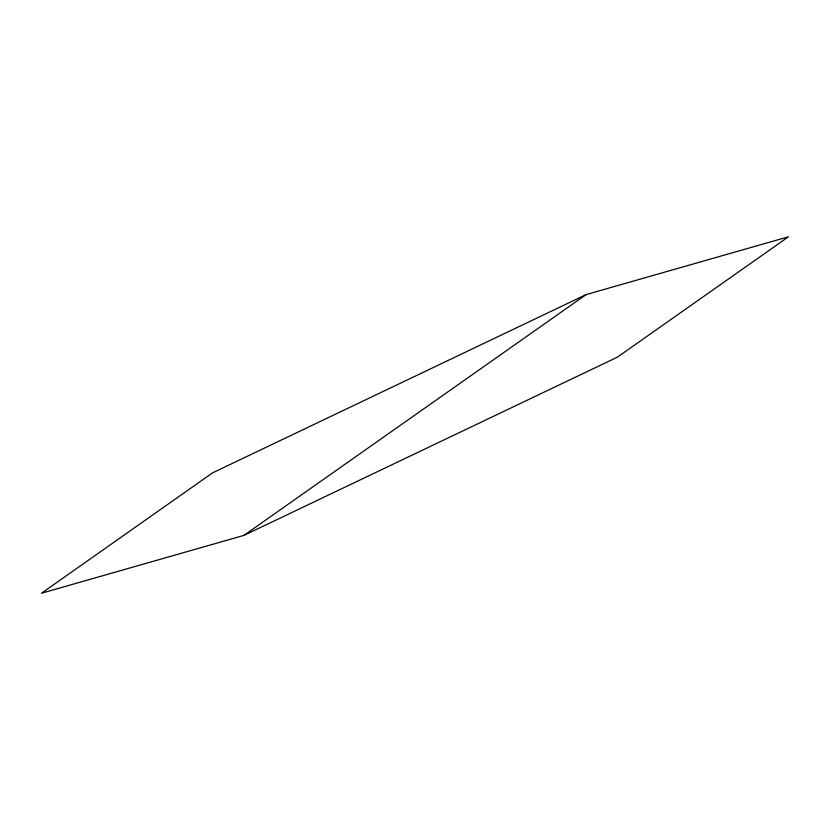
<?xml version="1.0" encoding="UTF-8"?>
<svg xmlns="http://www.w3.org/2000/svg" width="830" height="830" viewBox="0 0 830 830"><rect width="100%" height="100%" fill="white"/><g stroke="black" fill="none" stroke-linecap="round" stroke-linejoin="round"><path stroke-width="1.25" d="M243.875 535.412L586.125 294.588L788.5 236.768L617.375 357.18L243.875 535.412L41.5 593.232L212.625 472.82L586.125 294.588"/></g></svg>
